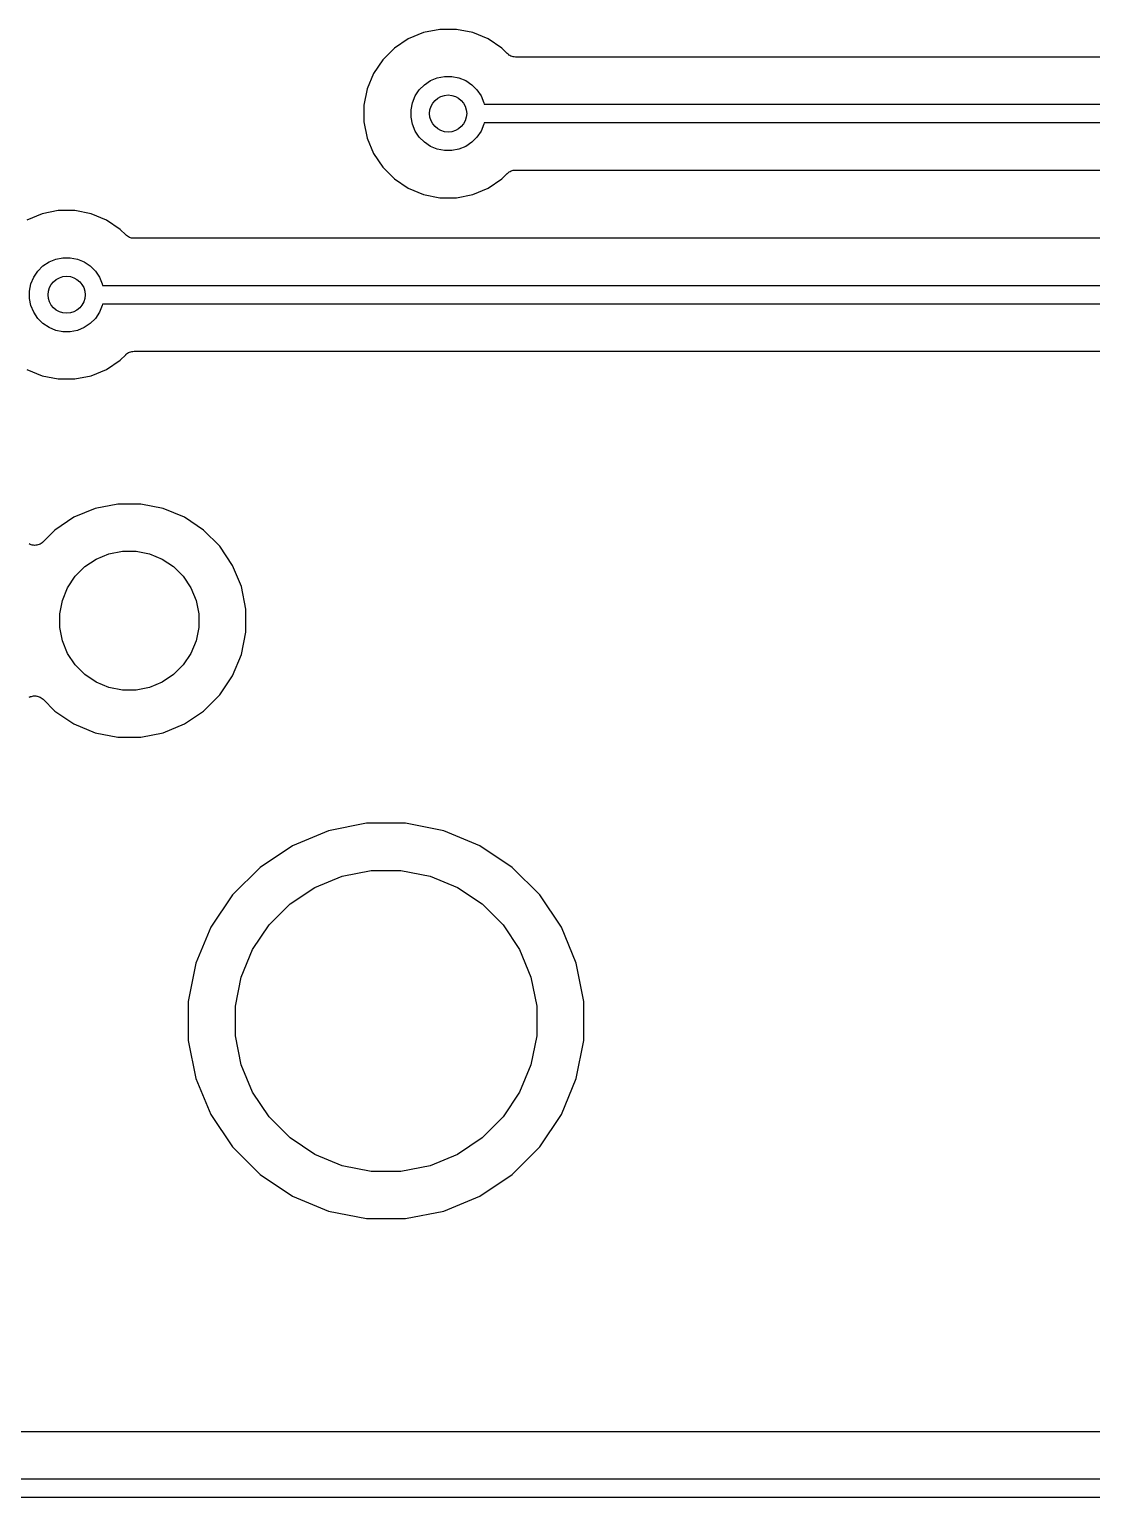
# Model space of a CAD drawing. Extents: x 1.71 to 9.75, y -6.32 to -1.22.
# Drawn here: x 3.94 to 4.391, y -4.458 to -3.834 of the extents above; entities that cross this region are included whole.
import ezdxf

# ---------------------------------------------------------------- set-up
doc = ezdxf.new("R2010")
doc.units = 0
doc.header["$MEASUREMENT"] = 0
doc.layers.add('BLACK', color=7, linetype='CONTINUOUS')

msp = doc.modelspace()

# ---------------------------------------------------------------- linework, layer by layer
at = {"layer": 'BLACK', "linetype": 'CONTINUOUS'}
for p, q in [((4.10757, -3.83543), (4.10107, -3.83812)), ((4.11448, -3.83405), (4.10757, -3.83543)), ((4.12152, -3.83405), (4.11448, -3.83405)), ((4.12843, -3.83543), (4.12152, -3.83405)), ((4.13493, -3.83812), (4.12843, -3.83543)), ((4.09521, -3.84203), (4.09023, -3.84701)), ((4.10107, -3.83812), (4.09521, -3.84203)), ((4.14079, -3.84203), (4.13493, -3.83812)), ((4.14309, -3.84434), (4.14079, -3.84203)), ((4.09023, -3.84701), (4.08632, -3.85287)), ((4.14345, -3.84463), (4.14309, -3.84434)), ((4.1438, -3.84493), (4.14345, -3.84463)), ((4.14382, -3.84494), (4.1438, -3.84493)), ((4.14384, -3.84495), (4.14382, -3.84494)), ((4.14425, -3.84517), (4.14384, -3.84495)), ((4.14466, -3.8454), (4.14425, -3.84517)), ((4.14468, -3.8454), (4.14466, -3.8454)), ((4.1447, -3.84542), (4.14468, -3.8454)), ((4.14515, -3.84555), (4.1447, -3.84542)), ((4.14559, -3.84569), (4.14515, -3.84555)), ((4.14561, -3.84569), (4.14559, -3.84569)), ((4.14564, -3.8457), (4.14561, -3.84569)), ((4.1461, -3.84575), (4.14564, -3.8457)), ((4.14656, -3.8458), (4.1461, -3.84575)), ((4.14661, -3.8458), (4.14656, -3.8458)), ((4.14663, -3.8458), (4.14661, -3.8458)), ((4.14661, -3.8458), (4.14661, -3.8458)), ((4.14661, -3.8458), (4.14661, -3.8458)), ((4.51802, -3.8458), (4.14663, -3.8458)), ((4.08632, -3.85287), (4.08363, -3.85937)), ((4.11054, -3.85584), (4.11341, -3.85466)), ((4.11341, -3.85466), (4.11645, -3.85405)), ((4.11645, -3.85405), (4.11955, -3.85405)), ((4.11955, -3.85405), (4.12259, -3.85466)), ((4.12259, -3.85466), (4.12546, -3.85584)), ((4.08363, -3.85937), (4.08225, -3.86628)), ((4.10404, -3.86234), (4.10577, -3.85976)), ((4.10577, -3.85976), (4.10796, -3.85757)), ((4.10796, -3.85757), (4.11054, -3.85584)), ((4.12546, -3.85584), (4.12804, -3.85757)), ((4.12804, -3.85757), (4.13023, -3.85976)), ((4.13023, -3.85976), (4.13196, -3.86234)), ((4.08225, -3.86628), (4.08225, -3.87332)), ((4.10225, -3.86825), (4.10286, -3.86521)), ((4.10286, -3.86521), (4.10404, -3.86234)), ((4.13196, -3.86234), (4.13314, -3.86521)), ((4.13314, -3.86521), (4.13326, -3.8658)), ((4.13326, -3.8658), (4.52262, -3.8658)), ((4.08225, -3.87332), (4.08363, -3.88023)), ((4.10225, -3.87135), (4.10225, -3.86825)), ((4.10286, -3.87439), (4.10225, -3.87135)), ((4.10404, -3.87726), (4.10286, -3.87439)), ((4.10577, -3.87984), (4.10404, -3.87726)), ((4.13196, -3.87726), (4.13023, -3.87984)), ((4.13314, -3.87439), (4.13196, -3.87726)), ((4.13326, -3.8738), (4.13314, -3.87439)), ((4.52262, -3.8738), (4.13326, -3.8738)), ((4.08363, -3.88023), (4.08632, -3.88673)), ((4.10796, -3.88203), (4.10577, -3.87984)), ((4.11054, -3.88376), (4.10796, -3.88203)), ((4.11341, -3.88494), (4.11054, -3.88376)), ((4.11645, -3.88555), (4.11341, -3.88494)), ((4.11955, -3.88555), (4.11645, -3.88555)), ((4.12259, -3.88494), (4.11955, -3.88555)), ((4.12546, -3.88376), (4.12259, -3.88494)), ((4.12804, -3.88203), (4.12546, -3.88376)), ((4.13023, -3.87984), (4.12804, -3.88203)), ((4.08632, -3.88673), (4.09023, -3.89259)), ((4.09023, -3.89259), (4.09521, -3.89757)), ((4.09521, -3.89757), (4.10107, -3.90148)), ((4.13493, -3.90148), (4.14079, -3.89757)), ((4.14079, -3.89757), (4.14309, -3.89526)), ((4.14309, -3.89526), (4.1431, -3.89525)), ((4.1431, -3.89525), (4.14314, -3.89522)), ((4.1431, -3.89525), (4.1431, -3.89525)), ((4.1431, -3.89525), (4.1431, -3.89525)), ((4.14314, -3.89522), (4.1435, -3.89493)), ((4.1435, -3.89493), (4.14386, -3.89464)), ((4.14386, -3.89464), (4.14388, -3.89462)), ((4.14388, -3.89462), (4.1439, -3.89461)), ((4.1439, -3.89461), (4.14431, -3.89439)), ((4.14431, -3.89439), (4.14472, -3.89418)), ((4.14472, -3.89418), (4.14475, -3.89417)), ((4.14475, -3.89417), (4.14477, -3.89416)), ((4.14477, -3.89416), (4.14521, -3.89403)), ((4.14521, -3.89403), (4.14566, -3.8939)), ((4.14566, -3.8939), (4.14568, -3.89389)), ((4.14568, -3.89389), (4.14571, -3.89389)), ((4.14571, -3.89389), (4.14617, -3.89384)), ((4.14617, -3.89384), (4.14663, -3.8938)), ((4.14663, -3.8938), (4.51802, -3.8938)), ((4.10107, -3.90148), (4.10757, -3.90417)), ((4.10757, -3.90417), (4.11448, -3.90555)), ((4.12152, -3.90555), (4.12843, -3.90417)), ((4.12843, -3.90417), (4.13493, -3.90148)), ((4.11448, -3.90555), (4.12152, -3.90555)), ((3.94557, -3.91243), (3.93907, -3.91512)), ((3.95248, -3.91105), (3.94557, -3.91243)), ((3.95952, -3.91105), (3.95248, -3.91105)), ((3.96643, -3.91243), (3.95952, -3.91105)), ((3.97293, -3.91512), (3.96643, -3.91243)), ((3.97879, -3.91903), (3.97293, -3.91512)), ((3.98109, -3.92134), (3.97879, -3.91903)), ((3.98145, -3.92163), (3.98109, -3.92134)), ((3.9818, -3.92193), (3.98145, -3.92163)), ((3.98182, -3.92194), (3.9818, -3.92193)), ((3.98184, -3.92195), (3.98182, -3.92194)), ((3.98225, -3.92217), (3.98184, -3.92195)), ((3.98266, -3.9224), (3.98225, -3.92217)), ((3.98268, -3.9224), (3.98266, -3.9224)), ((3.9827, -3.92242), (3.98268, -3.9224)), ((3.98315, -3.92255), (3.9827, -3.92242)), ((3.98359, -3.92269), (3.98315, -3.92255)), ((3.98361, -3.92269), (3.98359, -3.92269)), ((3.98364, -3.9227), (3.98361, -3.92269)), ((3.9841, -3.92275), (3.98364, -3.9227)), ((3.98456, -3.9228), (3.9841, -3.92275)), ((3.98461, -3.9228), (3.98456, -3.9228)), ((3.98463, -3.9228), (3.98461, -3.9228)), ((3.98461, -3.9228), (3.98461, -3.9228)), ((3.98461, -3.9228), (3.98461, -3.9228)), ((4.55752, -3.9228), (3.98463, -3.9228)), ((3.94377, -3.93676), (3.94596, -3.93457)), ((3.94596, -3.93457), (3.94854, -3.93284)), ((3.94854, -3.93284), (3.95141, -3.93166)), ((3.95141, -3.93166), (3.95445, -3.93105)), ((3.95445, -3.93105), (3.95755, -3.93105)), ((3.95755, -3.93105), (3.96059, -3.93166)), ((3.96059, -3.93166), (3.96346, -3.93284)), ((3.96346, -3.93284), (3.96604, -3.93457)), ((3.96604, -3.93457), (3.96823, -3.93676)), ((3.94086, -3.94221), (3.94204, -3.93934)), ((3.94204, -3.93934), (3.94377, -3.93676)), ((3.96823, -3.93676), (3.96996, -3.93934)), ((3.96996, -3.93934), (3.97114, -3.94221)), ((3.94025, -3.94525), (3.94086, -3.94221)), ((3.94025, -3.94835), (3.94025, -3.94525)), ((3.97114, -3.94221), (3.97126, -3.9428)), ((3.97126, -3.9428), (4.56212, -3.9428)), ((3.94086, -3.95139), (3.94025, -3.94835)), ((3.94204, -3.95426), (3.94086, -3.95139)), ((3.94377, -3.95684), (3.94204, -3.95426)), ((3.96996, -3.95426), (3.96823, -3.95684)), ((3.97114, -3.95139), (3.96996, -3.95426)), ((3.97126, -3.9508), (3.97114, -3.95139)), ((4.56212, -3.9508), (3.97126, -3.9508)), ((3.94596, -3.95903), (3.94377, -3.95684)), ((3.94854, -3.96076), (3.94596, -3.95903)), ((3.95141, -3.96194), (3.94854, -3.96076)), ((3.96346, -3.96076), (3.96059, -3.96194)), ((3.96604, -3.95903), (3.96346, -3.96076)), ((3.96823, -3.95684), (3.96604, -3.95903)), ((3.95445, -3.96255), (3.95141, -3.96194)), ((3.95755, -3.96255), (3.95445, -3.96255)), ((3.96059, -3.96194), (3.95755, -3.96255)), ((3.97879, -3.97457), (3.98109, -3.97226)), ((3.98109, -3.97226), (3.9811, -3.97225)), ((3.9811, -3.97225), (3.98114, -3.97222)), ((3.9811, -3.97225), (3.9811, -3.97225)), ((3.9811, -3.97225), (3.9811, -3.97225)), ((3.98114, -3.97222), (3.9815, -3.97193)), ((3.9815, -3.97193), (3.98186, -3.97164)), ((3.98186, -3.97164), (3.98188, -3.97162)), ((3.98188, -3.97162), (3.9819, -3.97161)), ((3.9819, -3.97161), (3.98231, -3.97139)), ((3.98231, -3.97139), (3.98272, -3.97118)), ((3.98272, -3.97118), (3.98275, -3.97117)), ((3.98275, -3.97117), (3.98277, -3.97116)), ((3.98277, -3.97116), (3.98321, -3.97103)), ((3.98321, -3.97103), (3.98366, -3.9709)), ((3.98366, -3.9709), (3.98368, -3.97089)), ((3.98368, -3.97089), (3.98371, -3.97089)), ((3.98371, -3.97089), (3.98417, -3.97084)), ((3.98417, -3.97084), (3.98463, -3.9708)), ((3.98463, -3.9708), (4.55752, -3.9708)), ((3.93907, -3.97848), (3.94557, -3.98117)), ((3.96643, -3.98117), (3.97293, -3.97848)), ((3.97293, -3.97848), (3.97879, -3.97457)), ((3.94557, -3.98117), (3.95248, -3.98255)), ((3.95248, -3.98255), (3.95952, -3.98255)), ((3.95952, -3.98255), (3.96643, -3.98117)), ((3.95914, -4.04133), (3.95103, -4.04675)), ((3.96816, -4.0376), (3.95914, -4.04133)), ((3.97772, -4.03569), (3.96816, -4.0376)), ((3.98748, -4.03569), (3.97772, -4.03569)), ((3.99705, -4.0376), (3.98748, -4.03569)), ((4.00606, -4.04133), (3.99705, -4.0376)), ((4.01417, -4.04675), (4.00606, -4.04133)), ((3.95103, -4.04675), (3.94598, -4.0518)), ((4.02107, -4.05365), (4.01417, -4.04675)), ((3.94049, -4.05287), (3.94008, -4.05264)), ((3.94051, -4.05287), (3.94049, -4.05287)), ((3.94052, -4.05288), (3.94051, -4.05287)), ((3.94097, -4.05302), (3.94052, -4.05288)), ((3.94142, -4.05316), (3.94097, -4.05302)), ((3.94144, -4.05316), (3.94142, -4.05316)), ((3.94146, -4.05317), (3.94144, -4.05316)), ((3.94192, -4.05321), (3.94146, -4.05317)), ((3.94239, -4.05326), (3.94192, -4.05321)), ((3.94241, -4.05326), (3.94239, -4.05326)), ((3.94243, -4.05327), (3.94241, -4.05326)), ((3.94289, -4.05322), (3.94243, -4.05327)), ((3.94336, -4.05318), (3.94289, -4.05322)), ((3.94338, -4.05317), (3.94336, -4.05318)), ((3.9434, -4.05317), (3.94338, -4.05317)), ((3.94385, -4.05304), (3.9434, -4.05317)), ((3.9443, -4.05291), (3.94385, -4.05304)), ((3.94432, -4.0529), (3.9443, -4.05291)), ((3.94433, -4.05289), (3.94432, -4.0529)), ((3.94475, -4.05268), (3.94433, -4.05289)), ((3.94517, -4.05246), (3.94475, -4.05268)), ((3.94518, -4.05245), (3.94517, -4.05246)), ((3.9452, -4.05244), (3.94518, -4.05245)), ((3.94556, -4.05215), (3.9452, -4.05244)), ((3.94593, -4.05185), (3.94556, -4.05215)), ((3.94595, -4.05183), (3.94593, -4.05185)), ((3.94596, -4.05183), (3.94595, -4.05183)), ((3.94598, -4.0518), (3.94596, -4.05182)), ((3.94596, -4.05182), (3.94596, -4.05183)), ((4.02649, -4.06176), (4.02107, -4.05365)), ((3.96378, -4.06229), (3.96862, -4.05905)), ((3.96862, -4.05905), (3.97399, -4.05683)), ((3.97399, -4.05683), (3.97969, -4.05569)), ((3.97969, -4.05569), (3.98551, -4.05569)), ((3.98551, -4.05569), (3.99122, -4.05683)), ((3.99122, -4.05683), (3.99659, -4.05905)), ((3.99659, -4.05905), (4.00143, -4.06229)), ((3.95644, -4.07123), (3.95967, -4.0664)), ((3.95967, -4.0664), (3.96378, -4.06229)), ((4.00143, -4.06229), (4.00554, -4.0664)), ((4.00554, -4.0664), (4.00877, -4.07123)), ((4.03023, -4.07077), (4.02649, -4.06176)), ((3.95421, -4.07661), (3.95644, -4.07123)), ((4.00877, -4.07123), (4.011, -4.07661)), ((4.03213, -4.08034), (4.03023, -4.07077)), ((3.95307, -4.08231), (3.95421, -4.07661)), ((4.011, -4.07661), (4.01213, -4.08231)), ((3.95307, -4.08813), (3.95307, -4.08231)), ((4.01213, -4.08231), (4.01213, -4.08813)), ((4.03213, -4.0901), (4.03213, -4.08034)), ((3.95421, -4.09383), (3.95307, -4.08813)), ((4.01213, -4.08813), (4.011, -4.09383)), ((4.03023, -4.09967), (4.03213, -4.0901)), ((3.95644, -4.09921), (3.95421, -4.09383)), ((4.011, -4.09383), (4.00877, -4.09921)), ((3.95967, -4.10404), (3.95644, -4.09921)), ((3.96378, -4.10816), (3.95967, -4.10404)), ((4.00554, -4.10404), (4.00143, -4.10816)), ((4.00877, -4.09921), (4.00554, -4.10404)), ((4.02649, -4.10868), (4.03023, -4.09967)), ((3.96862, -4.11139), (3.96378, -4.10816)), ((4.00143, -4.10816), (3.99659, -4.11139)), ((4.02107, -4.11679), (4.02649, -4.10868)), ((3.97399, -4.11361), (3.96862, -4.11139)), ((3.97969, -4.11475), (3.97399, -4.11361)), ((3.98551, -4.11475), (3.97969, -4.11475)), ((3.99122, -4.11361), (3.98551, -4.11475)), ((3.99659, -4.11139), (3.99122, -4.11361)), ((3.94014, -4.11777), (3.94056, -4.11755)), ((3.94056, -4.11755), (3.94057, -4.11754)), ((3.94057, -4.11754), (3.94059, -4.11753)), ((3.94059, -4.11753), (3.94104, -4.1174)), ((3.94104, -4.1174), (3.94149, -4.11727)), ((3.94149, -4.11727), (3.94151, -4.11727)), ((3.94151, -4.11727), (3.94153, -4.11726)), ((3.94153, -4.11726), (3.94199, -4.11722)), ((3.94199, -4.11722), (3.94246, -4.11718)), ((3.94246, -4.11718), (3.94248, -4.11718)), ((3.94248, -4.11718), (3.9425, -4.11718)), ((3.9425, -4.11718), (3.94296, -4.11723)), ((3.94296, -4.11723), (3.94343, -4.11728)), ((3.94343, -4.11728), (3.94345, -4.11728)), ((3.94345, -4.11728), (3.94347, -4.11728)), ((3.94347, -4.11728), (3.94392, -4.11742)), ((3.94392, -4.11742), (3.94437, -4.11756)), ((3.94437, -4.11756), (3.94438, -4.11757)), ((3.94438, -4.11757), (3.9444, -4.11757)), ((3.9444, -4.11757), (3.94481, -4.1178)), ((3.94481, -4.1178), (3.94523, -4.11802)), ((3.94523, -4.11802), (3.94524, -4.11803)), ((3.94524, -4.11803), (3.94526, -4.11804)), ((3.94526, -4.11804), (3.94561, -4.11834)), ((3.94561, -4.11834), (3.94598, -4.11864)), ((3.94598, -4.11864), (3.95103, -4.12369)), ((4.01417, -4.12369), (4.02107, -4.11679)), ((3.95103, -4.12369), (3.95914, -4.12911)), ((3.95914, -4.12911), (3.96816, -4.13285)), ((3.99705, -4.13285), (4.00606, -4.12911)), ((4.00606, -4.12911), (4.01417, -4.12369)), ((3.96816, -4.13285), (3.97772, -4.13475)), ((3.97772, -4.13475), (3.98748, -4.13475)), ((3.98748, -4.13475), (3.99705, -4.13285)), ((4.08339, -4.17132), (4.06716, -4.17455)), ((4.09993, -4.17132), (4.08339, -4.17132)), ((4.11615, -4.17455), (4.09993, -4.17132)), ((4.06716, -4.17455), (4.05188, -4.18088)), ((4.13144, -4.18088), (4.11615, -4.17455)), ((4.05188, -4.18088), (4.03813, -4.19007)), ((4.14519, -4.19007), (4.13144, -4.18088)), ((4.03813, -4.19007), (4.02643, -4.20177)), ((4.073, -4.19378), (4.08536, -4.19132)), ((4.08536, -4.19132), (4.09796, -4.19132)), ((4.09796, -4.19132), (4.11032, -4.19378)), ((4.15689, -4.20177), (4.14519, -4.19007)), ((4.06135, -4.1986), (4.073, -4.19378)), ((4.11032, -4.19378), (4.12196, -4.1986)), ((4.02643, -4.20177), (4.01724, -4.21552)), ((4.05087, -4.20561), (4.06135, -4.1986)), ((4.12196, -4.1986), (4.13244, -4.20561)), ((4.16608, -4.21552), (4.15689, -4.20177)), ((4.04196, -4.21452), (4.05087, -4.20561)), ((4.13244, -4.20561), (4.14135, -4.21452)), ((4.01724, -4.21552), (4.01091, -4.23081)), ((4.03496, -4.225), (4.04196, -4.21452)), ((4.14135, -4.21452), (4.14835, -4.225)), ((4.17241, -4.23081), (4.16608, -4.21552)), ((4.03014, -4.23664), (4.03496, -4.225)), ((4.14835, -4.225), (4.15318, -4.23664)), ((4.01091, -4.23081), (4.00768, -4.24703)), ((4.17563, -4.24703), (4.17241, -4.23081)), ((4.02768, -4.249), (4.03014, -4.23664)), ((4.15318, -4.23664), (4.15563, -4.249)), ((4.00768, -4.24703), (4.00768, -4.26357)), ((4.17563, -4.26357), (4.17563, -4.24703)), ((4.02768, -4.2616), (4.02768, -4.249)), ((4.15563, -4.249), (4.15563, -4.2616)), ((4.00768, -4.26357), (4.01091, -4.2798)), ((4.03014, -4.27396), (4.02768, -4.2616)), ((4.15563, -4.2616), (4.15318, -4.27396)), ((4.17241, -4.2798), (4.17563, -4.26357)), ((4.03496, -4.2856), (4.03014, -4.27396)), ((4.15318, -4.27396), (4.14835, -4.2856)), ((4.01091, -4.2798), (4.01724, -4.29508)), ((4.16608, -4.29508), (4.17241, -4.2798)), ((4.04196, -4.29608), (4.03496, -4.2856)), ((4.14835, -4.2856), (4.14135, -4.29608)), ((4.01724, -4.29508), (4.02643, -4.30883)), ((4.05087, -4.30499), (4.04196, -4.29608)), ((4.14135, -4.29608), (4.13244, -4.30499)), ((4.15689, -4.30883), (4.16608, -4.29508)), ((4.02643, -4.30883), (4.03813, -4.32053)), ((4.06135, -4.312), (4.05087, -4.30499)), ((4.13244, -4.30499), (4.12196, -4.312)), ((4.14519, -4.32053), (4.15689, -4.30883)), ((4.073, -4.31682), (4.06135, -4.312)), ((4.12196, -4.312), (4.11032, -4.31682)), ((4.03813, -4.32053), (4.05188, -4.32972)), ((4.08536, -4.31928), (4.073, -4.31682)), ((4.09796, -4.31928), (4.08536, -4.31928)), ((4.11032, -4.31682), (4.09796, -4.31928)), ((4.13144, -4.32972), (4.14519, -4.32053)), ((4.05188, -4.32972), (4.06716, -4.33605)), ((4.11615, -4.33605), (4.13144, -4.32972)), ((4.06716, -4.33605), (4.08339, -4.33928)), ((4.08339, -4.33928), (4.09993, -4.33928)), ((4.09993, -4.33928), (4.11615, -4.33605)), ((4.52499, -4.4298), (3.36501, -4.4298)), ((3.35466, -4.4498), (4.53534, -4.4498)), ((4.5368, -4.4578), (3.3532, -4.4578))]:
    msp.add_line(p, q, dxfattribs=at)
at = {"layer": 'BLACK'}
for centre in [(4.118, -3.8698), (3.956, -3.9468)]:
    msp.add_circle(centre, 0.00787, dxfattribs=at)

doc.saveas('drawing.dxf')
